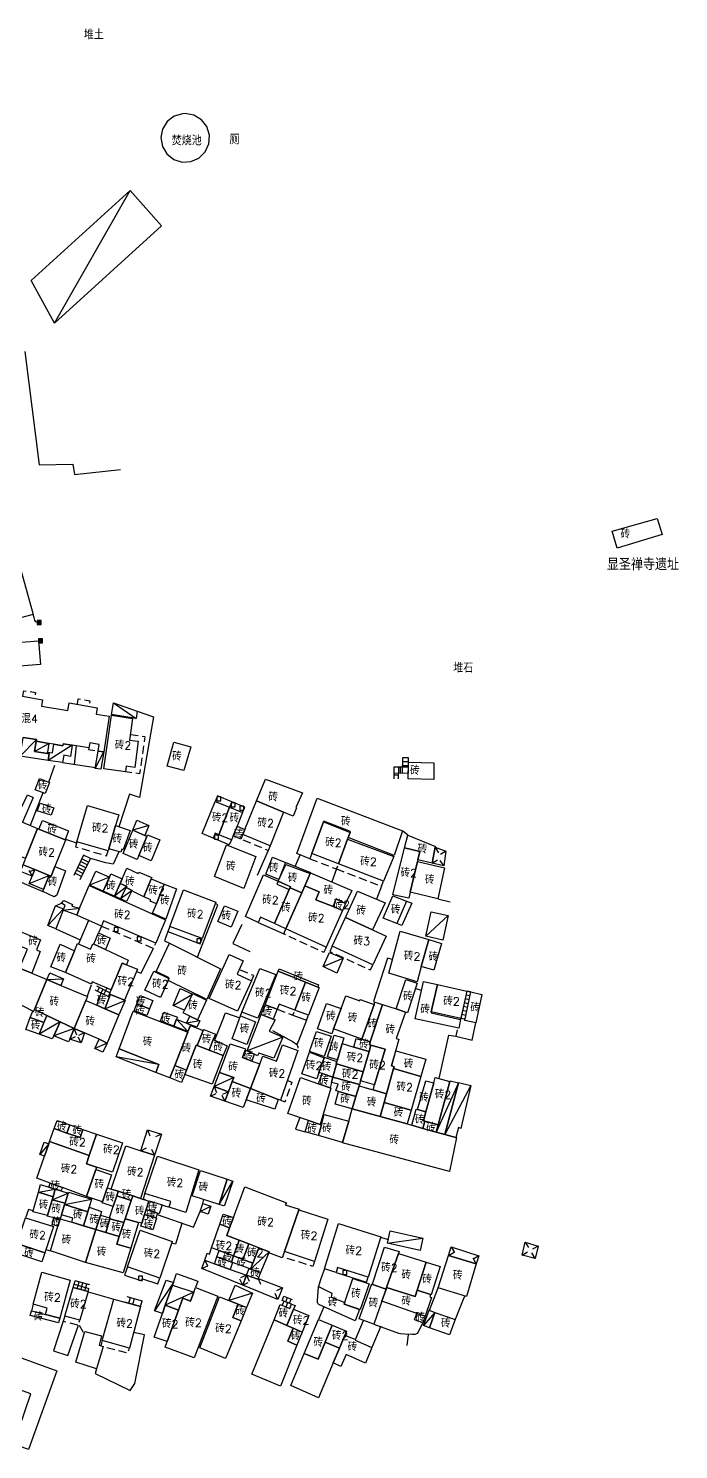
# Model space of a CAD drawing. Header units: millimetres. Extents: x 198 to 1143, y 0 to 936.
# Drawn here: x 980.9 to 1143.2, y 3.6 to 358.7 of the extents above; entities that cross this region are included whole.
import ezdxf

# ---------------------------------------------------------------- set-up
doc = ezdxf.new("R2010")
doc.units = ezdxf.units.MM
doc.linetypes.add('X5', pattern=[3, 2, -1])
doc.layers.add('OldHouse', color=17, linetype='Continuous')
doc.layers.add('Text', color=252, linetype='Continuous')
doc.styles.add('HZ', font='rs.shx', dxfattribs={"width": 0.8, "bigfont": 'hztxt.shx'})
doc.linetypes.add('443', pattern='A,9.4,[169,AAA.SHX,S=1,R=0,X=0,Y=0.15],0.6', length=10)
doc.linetypes.add('447', pattern='A,8,-1,[148,AAA.SHX,S=1,R=0,X=0,Y=0],-1', length=10)

# ---------------------------------------------------------------- blocks, each defined once
blk = doc.blocks.new('gc291')
blk.add_lwpolyline([(-0.5, -0.5), (0.5, -0.5), (0.5, 0.5), (-0.5, 0.5), (-0.5, -0.5)])
blk = doc.blocks.new('*U1')
at = {"linetype": 'Continuous'}
for points in [[(0, 0), (0.5, 0.5), (-0.5, 0.5)], [(0, 0), (-0.5, 0.5), (-0.5, -0.5)], [(0, 0), (-0.5, -0.5), (0.5, -0.5)], [(0, 0), (0.5, -0.5), (0.5, 0.5)]]:
    blk.add_solid(points, dxfattribs=at)
blk = doc.blocks.new('gc002')
blk.add_lwpolyline([(-0.5, -0.5), (0.5, -0.5), (0.5, 0.5), (-0.5, 0.5), (-0.5, -0.5)])
at = {"linetype": 'Continuous'}
blk.add_blockref('*U1', (0, 0), dxfattribs=at)

msp = doc.modelspace()

# ---------------------------------------------------------------- linework, layer by layer
at = {"layer": 'OldHouse', "linetype": '443', "flags": 128}
for points in [[(1019.36, 337.41), (1017.26, 336.78), (1015.51, 335.45), (1014.36, 333.58), (1013.94, 331.43), (1014.31, 329.26), (1015.43, 327.37), (1017.15, 326), (1019.24, 325.34), (1021.43, 325.45), (1023.44, 326.34), (1025, 327.89), (1025.91, 329.89), (1026.05, 332.08), (1025.4, 334.18), (1024.05, 335.91), (1022.18, 337.05), (1020.02, 337.44), (1019.36, 337.41)], [(983.53, 210.29), (982.98, 210.38), (982.75, 210.48), (982.47, 210.87), (982.26, 211.58), (982.06, 212.32)], [(1007.97, 188.13), (1012.05, 186.69), (1008.57, 166.54), (1006.06, 167.4), (1003.46, 159.28)], [(992.39, 174.85), (992.86, 179.47)], [(985.93, 170.42), (987.44, 174.64)], [(989.4, 175.29), (997.6, 174.08)], [(984.47, 167.76), (981.32, 159.58)], [(1075.54, 157.15), (1074.23, 158.2)], [(990.12, 156.17), (992.88, 155.24)], [(1003.45, 153.03), (1002.05, 149.88), (1000.19, 150.23), (996.32, 151.36)], [(1040.69, 153.33), (1037.94, 147.07)], [(1045.11, 150.36), (1051.25, 147.8)], [(1047.47, 149.37), (1048.66, 152.22)], [(978.74, 147.77), (978.08, 145.85), (984.45, 143.09)], [(1057.76, 148.71), (1056.57, 145.51)], [(1068.98, 144.38), (1067.76, 141.17)], [(987.64, 139.53), (989.11, 140.15)], [(1023.06, 126.66), (1028.14, 139.76), (1027.53, 140.06)], [(1083.08, 141.26), (1086.12, 140.47)], [(995.89, 135.86), (993.33, 129.99)], [(987.7, 133.79), (993.78, 131.03)], [(999.07, 134.43), (998.35, 132.74)], [(1015.69, 133.07), (1014.83, 130.75), (1016.05, 130.15)], [(1034.1, 134.83), (1031.89, 130.1), (1036.17, 128.1)], [(1007.88, 123.12), (1009.03, 122.64), (1012.09, 128.9)], [(1071.73, 126.07), (1070.52, 126.43), (1067, 115.58), (1067.37, 115.46)], [(996.49, 119.71), (995.54, 116.94)], [(1077.47, 118.88), (1078.98, 118.47)], [(1090.33, 118.19), (1091.28, 117.98)], [(1029.68, 111.78), (1027.35, 105.92)], [(1029.68, 111.78), (1030.02, 112.8), (1033.63, 111.5)], [(1033.81, 112.01), (1034.16, 112.94)], [(1050.28, 110.93), (1048.27, 105.75), (1048.08, 105.34), (1047.81, 104.88)], [(1087.93, 108.5), (1087.57, 106.95), (1091.66, 105.94), (1092.59, 110.29)], [(1041.78, 108.33), (1046.82, 105.64), (1047.23, 105.36), (1047.6, 105.06), (1047.85, 104.83), (1048.04, 104.56), (1048.15, 104.28), (1048.15, 103.94)], [(1083.44, 96.36), (1085.79, 107.16)], [(1085.79, 107.16), (1087.57, 106.95)], [(1048.59, 86.64), (1047.56, 83.72), (1049.98, 83.05)], [(1024.38, 65.16), (1024.69, 66.11)], [(982.03, 63.31), (980.88, 63.66), (980.12, 61.52)], [(1012.97, 62.39), (1022.05, 59.18), (1023.71, 63.16)], [(1019.18, 60.1), (1017.57, 54.93), (1016.59, 55.25)], [(985.23, 53.66), (986.36, 53.29)], [(1024.88, 50.97), (1025.46, 52.7), (1026.03, 52.49), (1026.59, 54.08)], [(1068.66, 56.71), (1070.73, 56.14)], [(1017.05, 45.36), (1017.86, 47.65), (1023.15, 45.76)], [(1054.78, 48.79), (1053.86, 46.33), (1053.68, 45.82), (1053.5, 45.22), (1053.25, 44.36)], [(995.74, 43.09), (1002.21, 41.2)], [(1023.15, 45.76), (1022.57, 44.17)], [(1080.97, 38.45), (1083.13, 44.06)], [(1054.58, 39.34), (1053.26, 36.18)], [(1089.77, 42.04), (1089.42, 41.13), (1087.4, 36.11)], [(989.54, 35.73), (987.11, 28.33), (990.74, 27.16), (993.36, 34.77)], [(1062.55, 31.16), (1064.54, 35.88)], [(994.58, 32.91), (993.59, 34.61)], [(997.82, 23.81), (997.5, 22.67), (1006.27, 18.44), (1007.42, 20.19), (1009.88, 32.33), (1007.13, 32.91)], [(1068.81, 34.46), (1066.62, 29.18)], [(1067.06, 34.97), (1073.21, 32.76), (1073.78, 32.66), (1074.82, 32.55), (1076.63, 32.48), (1077.02, 32.46), (1077.42, 32.5), (1077.81, 32.64), (1078.11, 32.71), (1079.33, 35.31)], [(1075.67, 32.43), (1075.37, 29.64)]]:
    msp.add_lwpolyline(points, dxfattribs=at)
at = {"layer": 'OldHouse', "linetype": 'Continuous', "flags": 128}
for points in [[(1014.09, 309.43), (987.36, 285.07), (981.55, 295.72), (1006.26, 318.26)], [(1139.05, 232.28), (1127.85, 228.9), (1126.58, 233.08), (1137.84, 236.28)], [(978.45, 213), (977.33, 217.03), (976.65, 219.47), (975.89, 222.22), (979.07, 223.1), (982.06, 212.32), (978.88, 211.44)], [(958.08, 203.7), (961.22, 203.95), (983.36, 205.7), (983.88, 199.84), (958.6, 197.84)], [(1007.97, 188.13), (1007.76, 186.32), (1001.61, 187.29), (1002.1, 190.19)], [(1008.29, 180.62), (1007.41, 174.07), (1005.26, 174.38), (1005.07, 172.98), (999.65, 173.7), (1001.58, 187.14), (1006.85, 186.32), (1006.13, 180.91)], [(982.79, 180.62), (982.41, 178.06), (985.59, 177.59), (986, 177.53), (985.79, 175.83), (978.82, 176.86), (979.51, 181.58), (982.86, 181.09)], [(985.93, 180.1), (985.63, 177.89), (985.59, 177.59), (982.41, 178.06), (982.79, 180.62)], [(991.81, 179.63), (991.4, 176.82), (989.68, 177.12), (989.4, 175.29), (985.79, 175.83), (986, 177.53), (985.59, 177.59), (985.63, 177.89), (986.85, 177.74), (987.2, 179.89), (989.48, 179.52), (989.55, 179.96)], [(999.65, 177.95), (998.97, 173.64), (997.56, 173.85), (998.24, 178.18)], [(1021.42, 179.23), (1019.65, 173.29), (1015.5, 174.43), (1017.15, 180.41)], [(1082.06, 175.19), (1082.06, 171.03), (1075.7, 171.25), (1075.76, 175.41)], [(986.14, 170.34), (985.04, 167.54), (982.57, 168.5), (983.66, 171.31)], [(1044.58, 162.9), (1037.82, 165.75), (1040.01, 171.16), (1049.26, 167.7), (1047.62, 164.06), (1047.81, 163.95), (1046.97, 161.89)], [(979.41, 160.38), (975.97, 161.82), (977.09, 164.66), (979.07, 163.88), (980.6, 167.22), (982.06, 166.57)], [(968.97, 164.76), (975.97, 161.82), (979.41, 160.38), (983.16, 158.8), (980.16, 151.31), (961.68, 158.7), (964.53, 165.76), (964.82, 166.5)], [(987.17, 164.01), (986.55, 162.14), (983.07, 163.22), (983.79, 165.13)], [(1002.62, 159.56), (1000.92, 153.77), (1000.76, 153.23), (992.96, 155.52), (995.61, 164.53), (1003.41, 162.23)], [(1031.07, 164.13), (1028.37, 157.27), (1027.47, 157.62), (1026.97, 156.4), (1024.22, 157.54), (1027.48, 165.59)], [(1032.95, 159.43), (1031.95, 157.02), (1031.53, 156.02), (1028.37, 157.27), (1031.07, 164.13), (1034.34, 162.79)], [(1044.58, 162.9), (1041.18, 154.53), (1034.38, 157.3), (1034.91, 158.61), (1037.82, 165.75)], [(1060.68, 156.56), (1061.16, 157.86), (1061.23, 158.04), (1054.61, 160.67), (1054.54, 160.48), (1051.6, 152.59), (1051.12, 151.28), (1047.85, 152.54), (1052.95, 166.43), (1074.23, 158.2), (1072.16, 152.08)], [(990.04, 155.99), (983.46, 158.68), (984.34, 160.85), (990.87, 158.22)], [(1009.9, 157.08), (1006.9, 158.37), (1007.96, 160.91), (1010.94, 159.58)], [(1061.16, 157.86), (1060.68, 156.56), (1060.52, 156.14), (1058.25, 150.02), (1051.6, 152.59), (1054.54, 160.48)], [(983.46, 158.68), (990.04, 155.99), (990.13, 155.95), (987.46, 149.29), (986.5, 146.89), (986.07, 147.06), (982.45, 148.55), (979.53, 149.74), (980.03, 150.98), (980.16, 151.31), (983.16, 158.8)], [(1000.92, 153.77), (1002.62, 159.56), (1006.28, 158.33), (1004.54, 153.51), (1004.17, 153.67), (1003.97, 152.88)], [(1009.9, 157.08), (1010.45, 156.85), (1008.44, 152.05), (1008.04, 151.08), (1004.48, 152.56), (1006.9, 158.37)], [(1008.44, 152.05), (1010.45, 156.85), (1010.6, 157.22), (1013.63, 155.98), (1011.5, 150.77)], [(1034.91, 158.61), (1034.38, 157.3), (1033.93, 156.18), (1031.95, 157.02), (1032.95, 159.43)], [(1082.43, 154.16), (1081.63, 150.15), (1078.05, 150.98), (1078.55, 153.1), (1074.75, 153.96), (1075.54, 157.15), (1082.47, 154.35)], [(1037.65, 151.79), (1034.6, 143.86), (1027.28, 146.82), (1030.34, 154.75)], [(1058.25, 150.02), (1060.52, 156.14), (1072.06, 151.85), (1069.52, 145.67)], [(1078.05, 150.98), (1077.96, 150.59), (1076.16, 142.88), (1075.81, 141.39), (1071.86, 142.29), (1074.75, 153.96), (1078.55, 153.1)], [(984.65, 143.58), (986.07, 147.06), (986.5, 146.89), (987.46, 149.29), (990.13, 148.22), (987.98, 142.2), (987.31, 141.74), (984.45, 143.09)], [(1045.01, 150.35), (1043.36, 146.1), (1040.17, 147.41), (1041.82, 151.66)], [(1051.18, 147.54), (1049.87, 144.54), (1049.08, 142.73), (1046.18, 144.03), (1046.28, 144.27), (1043.21, 145.64), (1045.15, 149.87)], [(1076.16, 142.88), (1077.96, 150.59), (1084.72, 149.01), (1083.08, 141.26)], [(986.07, 147.06), (984.65, 143.58), (981.02, 145.06), (981.76, 146.88), (982.45, 148.55)], [(1001.09, 146.67), (999.53, 143.18), (996.12, 144.7), (997.68, 148.19)], [(1004.28, 146.24), (1003.76, 145.06), (1002.38, 141.9), (999.53, 143.18), (1001.09, 146.67), (1001.45, 147.48)], [(1011.53, 146.24), (1009.71, 141.75), (1006.7, 143.27), (1006.74, 143.36), (1005.26, 144.09), (1005.39, 144.35), (1003.76, 145.06), (1004.28, 146.24), (1005.46, 148.93), (1008.28, 147.62), (1008.42, 147.92), (1011.67, 146.6)], [(1014.78, 144.93), (1012.82, 140.03), (1011.25, 140.7), (1011.44, 140.97), (1009.71, 141.75), (1011.53, 146.24)], [(1043.21, 145.64), (1042.89, 144.93), (1045.97, 143.55), (1042.3, 135.05), (1038.8, 136.66), (1038.22, 135.38), (1035.03, 136.84), (1039.54, 147.28)], [(1060.01, 140.05), (1057.69, 141.25), (1056.9, 139.3), (1052.65, 141.02), (1053.43, 143.04), (1049.87, 144.54), (1051.18, 147.54), (1051.29, 147.78), (1061.57, 143.36)], [(992.92, 137.18), (993.64, 138.88), (996.06, 144.57), (1015.12, 136.03), (1012.65, 130.21), (999.63, 135.74), (999.07, 134.43)], [(1005.26, 144.09), (1003.87, 141.23), (1002.38, 141.9), (1003.76, 145.06), (1005.39, 144.35)], [(1006.7, 143.27), (1005.34, 140.58), (1003.87, 141.23), (1005.26, 144.09), (1006.74, 143.36)], [(1012.82, 140.03), (1014.78, 144.93), (1017.81, 143.71), (1015.18, 136.17), (1011.86, 137.66)], [(1027.66, 140.42), (1024.25, 131.3), (1016.18, 134.38), (1019.59, 143.5)], [(1049.08, 142.73), (1045.15, 133.75), (1042.3, 135.05), (1045.97, 143.55), (1046.18, 144.03)], [(1056.9, 139.3), (1059.25, 138.35), (1055.22, 129.14), (1045.15, 133.75), (1049.08, 142.73), (1049.87, 144.54), (1053.43, 143.04), (1052.65, 141.02)], [(1066.8, 133.5), (1060.03, 136.6), (1063.05, 143.18), (1069.9, 140.26)], [(989.52, 138.42), (987.7, 133.79), (985.68, 134.57), (987.64, 139.53), (989.64, 138.73)], [(993.64, 138.88), (992.92, 137.18), (989.52, 138.42), (990.07, 139.6), (989.11, 140.15), (989.68, 140.86), (991.84, 139.8), (991.66, 139.43)], [(1033.15, 138.17), (1031.49, 134.19), (1028.13, 135.55), (1029.79, 139.53)], [(1060.01, 140.05), (1059.25, 138.35), (1056.9, 139.3), (1057.69, 141.25)], [(1075.26, 140.71), (1072.82, 135.12), (1069.43, 136.42), (1071.87, 142.01)], [(1066.8, 133.5), (1070.18, 131.94), (1066.85, 124.75), (1056.73, 129.39), (1060.03, 136.6)], [(1085.64, 137.06), (1084.34, 130.96), (1080.09, 131.91), (1081.38, 138)], [(981.73, 122.66), (978.65, 123.94), (980.61, 128.67), (977.48, 129.96), (978.78, 133.11), (983.88, 130.99), (982.84, 128.47), (983.8, 128.07)], [(1000.07, 128.6), (997.16, 129.95), (998.35, 132.74), (1001.31, 131.45)], [(1080.8, 131.07), (1078.94, 124.31), (1077.9, 120.55), (1070.8, 122.69), (1073.7, 133.2)], [(992.38, 128.26), (990.1, 122.82), (986.45, 124.3), (988.76, 129.93)], [(997.16, 129.95), (1000.07, 128.6), (1005.79, 125.95), (1005.33, 124.75), (1004.28, 125.15), (1001.51, 118.51), (996.81, 120.55), (996.58, 119.89), (990.1, 122.82), (992.38, 128.26), (993.14, 130.07), (996.33, 128.71), (996.95, 130.05)], [(1015.73, 120.85), (1015.94, 121.33), (1016.03, 121.51), (1012.79, 123.08), (1016.05, 130.15), (1028.84, 123.8), (1025.37, 116.13)], [(1059.43, 126.4), (1057.85, 122.71), (1054.41, 124.34), (1056.02, 127.86)], [(1078.94, 124.31), (1080.8, 131.07), (1083.95, 130.08), (1082.05, 123.45)], [(1005.33, 124.75), (1008.12, 123.7), (1004.87, 115.93), (1001.32, 117.34), (1001.07, 117.44), (1001.51, 118.51), (1004.28, 125.15)], [(1036.53, 120.8), (1033.05, 113.17), (1026.02, 116.34), (1030.99, 127.36), (1034.46, 125.8), (1032.94, 122.41)], [(981.73, 122.66), (985.49, 121.1), (982.36, 113.59), (982.16, 113.12), (981.97, 113.22), (975.58, 116.51), (977.22, 120.48), (977.65, 121.53), (978.65, 123.94)], [(988.98, 119.6), (995.65, 116.89), (995.22, 115.85), (992.31, 108.89), (988.82, 110.53), (985.47, 112.12), (982.36, 113.59), (985.49, 121.1)], [(988.98, 119.6), (985.49, 121.1), (986.18, 122.76), (989.65, 121.26)], [(1015.94, 121.33), (1015.73, 120.85), (1013.81, 116.61), (1009.92, 118.45), (1012.15, 123.17)], [(1042.64, 122.32), (1038.16, 111.42), (1034.16, 112.94), (1038.64, 123.84)], [(1050.05, 120.43), (1047.38, 113.43), (1043.45, 114.93), (1042.97, 113.68), (1039.95, 114.78), (1043.22, 123.18)], [(1053.07, 119.22), (1050.05, 120.43), (1043.22, 123.18), (1043.45, 123.76), (1053.28, 119.74)], [(1075.03, 112.95), (1072.64, 113.73), (1075.06, 121.11), (1077.9, 120.2), (1075.48, 112.8)], [(1001.08, 116.73), (999.95, 113.79), (997.91, 114.68), (999.03, 117.72)], [(1004.87, 115.93), (1005.01, 115.87), (1003.43, 112.27), (999.95, 113.79), (1001.08, 116.73), (1001.32, 117.34)], [(1021.81, 117.43), (1019.84, 113.41), (1016.99, 114.59), (1018.76, 118.84)], [(1023.06, 111.03), (1021.15, 111.97), (1019.52, 112.76), (1019.84, 113.41), (1021.81, 117.43), (1021.89, 117.61), (1025.29, 115.95)], [(1053.07, 119.22), (1053.43, 119.08), (1050.75, 112.15), (1047.38, 113.43), (1050.05, 120.43)], [(1082.95, 119.82), (1081.44, 113.03), (1081.38, 112.73), (1088.76, 111.1), (1088.27, 108.9), (1077.4, 111.26), (1079.45, 120.59)], [(1081.44, 113.03), (1082.95, 119.82), (1090.33, 118.19), (1088.83, 111.39)], [(1094.02, 117.37), (1092.59, 110.29), (1089.83, 110.82), (1091.28, 117.98)], [(997.91, 114.68), (999.95, 113.79), (1003.43, 112.27), (1000.56, 105.23), (998.5, 106.15), (994.86, 107.76), (992.31, 108.89), (995.22, 115.85)], [(1011.09, 113.78), (1010.43, 112.08), (1007.26, 113.31), (1007.92, 115.01)], [(1011.09, 113.78), (1007.92, 115.01), (1008.72, 117.09), (1011.9, 115.86)], [(1042.97, 113.68), (1042, 111.17), (1039, 112.34), (1039.95, 114.78)], [(1058.93, 113.83), (1057.03, 108.75), (1056.57, 107.52), (1053.03, 108.77), (1055.26, 115.12)], [(1067.14, 114.82), (1064.12, 106.22), (1057.03, 108.75), (1058.93, 113.83), (1060.14, 117.05), (1063.57, 115.8), (1063.67, 116.09)], [(1069.27, 114.84), (1066.21, 105.49), (1064.12, 106.22), (1067.14, 114.82), (1067.37, 115.46)], [(1072.64, 113.73), (1075.03, 112.95), (1072.69, 106.32), (1073.34, 106.15), (1071.5, 99.5), (1072.14, 99.31), (1072.01, 98.85), (1070.25, 92.56), (1066.89, 93.53), (1067.27, 94.82), (1069.9, 103.68), (1066.36, 104.68), (1065.98, 104.79), (1066.21, 105.49), (1069.27, 114.84)], [(984.74, 110.36), (983.54, 107.44), (980.18, 108.63), (981.33, 111.58)], [(985.47, 112.12), (984.74, 110.36), (981.33, 111.58), (981.97, 113.22), (982.16, 113.12), (982.36, 113.59)], [(988.82, 110.53), (987.17, 107.04), (986.81, 106.27), (983.54, 107.44), (985.47, 112.12)], [(992.31, 108.89), (991.18, 106.19), (990.89, 105.49), (987.17, 107.04), (988.82, 110.53)], [(1020.62, 107.91), (1017.38, 99.6), (1016.18, 96.51), (1012.67, 97.88), (1013.45, 99.88), (1003.5, 103.8), (1006.97, 113.21)], [(1017.83, 111.15), (1017.18, 109.46), (1013.84, 110.76), (1014.66, 112.97), (1018.05, 111.71)], [(1020.29, 110.21), (1021.36, 109.8), (1021.29, 109.62), (1020.69, 108.1), (1017.18, 109.46), (1017.83, 111.15)], [(1023.06, 111.03), (1023.62, 110.75), (1022.87, 109.22), (1021.36, 109.8), (1020.29, 110.21), (1021.15, 111.97)], [(1037.59, 110.54), (1035.39, 104.88), (1031.7, 106.31), (1033.81, 112.01)], [(1042, 111.17), (1042.49, 110.98), (1040.97, 108.22), (1044.37, 106.71), (1042.16, 101.41), (1038.37, 102.72), (1038.09, 102.01), (1037.24, 102.41), (1035.46, 103.24), (1039, 112.34)], [(1024.52, 108.33), (1022.97, 104.61), (1022.75, 104.69), (1020.3, 98.47), (1017.38, 99.6), (1020.62, 107.91), (1020.69, 108.1), (1021.29, 109.62)], [(1027.01, 106.07), (1025.97, 103.44), (1022.97, 104.61), (1024.52, 108.33), (1024.64, 108.63), (1027.57, 107.47)], [(1056.43, 106.92), (1054.71, 101.86), (1051.04, 103.11), (1052.81, 108.14)], [(1059.17, 105.09), (1057.98, 101.06), (1055.49, 101.79), (1057.19, 107.22), (1059.59, 106.51)], [(1000.56, 105.23), (999.45, 102.95), (997.43, 103.87), (998.5, 106.15)], [(1012.67, 97.88), (1002.74, 101.74), (1003.5, 103.8), (1013.45, 99.88)], [(1022.97, 104.61), (1025.97, 103.44), (1029.5, 102.08), (1026.72, 94.93), (1019.87, 97.39), (1020.3, 98.47), (1022.75, 104.69)], [(1029.5, 102.08), (1025.97, 103.44), (1027.01, 106.07), (1030.46, 104.55)], [(1034.95, 103.47), (1034.31, 101.57), (1036.63, 100.72), (1038.6, 100), (1036.29, 93.88), (1031.76, 95.59), (1032.14, 96.62), (1028.53, 97.87), (1031.25, 105.06), (1035.04, 103.75)], [(1035.46, 103.24), (1037.24, 102.41), (1036.63, 100.72), (1034.31, 101.57), (1034.95, 103.47)], [(1043.23, 91.13), (1036.29, 93.88), (1038.6, 100), (1039.34, 101.98), (1042.76, 100.69), (1044.31, 104.81), (1048.13, 103.32), (1043.79, 90.91)], [(1054.68, 101.54), (1053.4, 97.88), (1052.83, 96.26), (1049.09, 97.55), (1050.99, 102.97)], [(1062.08, 104.23), (1065.9, 103.1), (1064.42, 98.02), (1057.75, 100.01), (1057.67, 100.03), (1057.85, 100.61), (1057.98, 101.06), (1059.17, 105.09)], [(1064.12, 106.22), (1066.21, 105.49), (1065.98, 104.79), (1066.36, 104.68), (1065.9, 103.1), (1062.08, 104.23), (1062.68, 106.39), (1064.01, 105.92)], [(1067.27, 94.82), (1063.77, 95.79), (1064.42, 98.02), (1065.9, 103.1), (1066.36, 104.68), (1069.9, 103.68)], [(1078.79, 96.83), (1072.01, 98.85), (1072.14, 99.31), (1071.5, 99.5), (1072.55, 103.27), (1080.04, 101.2)], [(1020.3, 98.47), (1019.87, 97.39), (1019.08, 95.39), (1016.18, 96.51), (1017.38, 99.6)], [(1057.85, 100.61), (1057.67, 100.03), (1057.75, 100.01), (1056.88, 96.73), (1056.86, 96.66), (1054.18, 97.6), (1053.4, 97.88), (1054.68, 101.54), (1054.73, 101.7)], [(1064.42, 98.02), (1063.77, 95.79), (1063.48, 94.83), (1056.88, 96.73), (1057.75, 100.01)], [(1031.76, 95.59), (1030.79, 93.02), (1027.22, 94.37), (1028.53, 97.87), (1032.14, 96.62)], [(1053.25, 95.02), (1056.15, 93.99), (1056.33, 93.93), (1053.7, 84.91), (1050.79, 85.89), (1045.61, 87.65), (1048.76, 96.61)], [(1056.86, 96.66), (1056.52, 95.37), (1056.15, 93.99), (1053.25, 95.02), (1054.18, 97.6)], [(1063.48, 94.83), (1063.4, 94.54), (1062.63, 91.89), (1058.25, 93.15), (1057.61, 93.33), (1058.18, 94.92), (1056.52, 95.37), (1056.86, 96.66), (1056.88, 96.73)], [(1078.79, 96.83), (1076.4, 88.46), (1069.63, 90.35), (1070.25, 92.56), (1072.01, 98.85)], [(1086.07, 95.65), (1083.13, 84.78), (1079.83, 85.67), (1079.47, 85.77), (1080.09, 88.03), (1082.05, 95.28), (1082.41, 96.64)], [(1036.29, 93.88), (1035.22, 91.06), (1034.49, 89.13), (1029.92, 90.69), (1030.79, 93.02), (1031.76, 95.59)], [(1043.23, 91.13), (1042.39, 88.71), (1035.22, 91.06), (1036.29, 93.88)], [(1062.63, 91.89), (1061.72, 88.79), (1057.41, 89.99), (1058.25, 93.15)], [(1066.89, 93.53), (1070.25, 92.56), (1069.63, 90.35), (1068.66, 86.87), (1061.72, 88.79), (1062.63, 91.89), (1063.4, 94.54)], [(1082.05, 95.28), (1080.09, 88.03), (1078.01, 88.59), (1080.11, 95.81)], [(1088.24, 95.28), (1084.85, 82.38), (1082.65, 82.99), (1083.13, 84.78), (1086.07, 95.65), (1086.12, 95.81)], [(1087.56, 81.63), (1084.85, 82.38), (1088.24, 95.28), (1088.26, 95.34), (1091.27, 94.63), (1088.82, 83.9), (1088.2, 84.11)], [(1068.66, 86.87), (1075.41, 85), (1076.6, 84.67), (1079.34, 83.91), (1084.85, 82.38), (1087.56, 81.63), (1087.74, 81.58), (1085.94, 73.13), (1059.23, 80.26), (1059.26, 80.36), (1060.82, 85.7), (1061.72, 88.79)], [(1076.4, 88.46), (1075.41, 85), (1068.66, 86.87), (1069.63, 90.35)], [(991.17, 84.78), (990.46, 82.73), (987.29, 83.83), (988, 85.86)], [(1053.7, 84.91), (1053.99, 84.81), (1053.25, 82.14), (1049.98, 83.05), (1050.79, 85.89)], [(1060.82, 85.7), (1059.26, 80.36), (1053.25, 82.14), (1053.99, 84.81), (1054.7, 87.39)], [(1078.01, 88.59), (1080.09, 88.03), (1079.47, 85.77), (1079.83, 85.67), (1079.34, 83.91), (1076.6, 84.67), (1077.69, 88.68)], [(1083.13, 84.78), (1082.65, 82.99), (1079.34, 83.91), (1079.83, 85.67)], [(990.46, 82.73), (993.75, 81.58), (994.45, 83.66), (997.85, 82.49), (996.06, 77.13), (986.15, 80.61), (987.29, 83.83)], [(994.45, 83.66), (993.75, 81.58), (990.46, 82.73), (991.17, 84.78)], [(997.89, 74.24), (995.37, 75.08), (996.06, 77.13), (997.85, 82.49), (1004.31, 80.33), (1001.83, 72.92)], [(996.06, 77.13), (995.37, 75.08), (997.89, 74.24), (997.67, 73.59), (995.39, 66.85), (989.35, 69.1), (986.29, 70.24), (982.94, 71.49), (984.87, 76.95), (985.96, 80.08), (986.15, 80.61)], [(985.96, 80.08), (984.87, 76.95), (983.67, 77.38), (984.82, 80.48)], [(1008.92, 78.33), (1012.36, 77.19), (1008.85, 66.41), (1006.91, 67.02), (1003.27, 68.18), (1001.48, 68.75), (1005.2, 79.56)], [(1023.44, 73.53), (1020.17, 62.89), (1015.99, 64.22), (1016.44, 65.64), (1009.92, 67.62), (1013.09, 76.95)], [(1000.53, 69.05), (999.35, 65.51), (995.39, 66.85), (997.67, 73.59), (1001.61, 72.26)], [(1030.48, 71.21), (1028.44, 64.87), (1021.75, 67.08), (1023.83, 73.4)], [(1028.44, 64.87), (1030.48, 71.21), (1031.87, 70.74), (1029.85, 64.63), (1029.53, 64.51)], [(987.01, 66.82), (986.78, 66.06), (985.63, 62.13), (981.97, 63.07), (983.36, 68)], [(985.99, 69.23), (987.57, 68.72), (987.01, 66.82), (983.36, 68), (983.9, 69.91)], [(989.35, 69.1), (988.98, 68.27), (987.57, 68.72), (985.99, 69.23), (986.29, 70.24)], [(988.98, 68.27), (990.77, 67.69), (990.01, 65.2), (986.78, 66.06), (987.01, 66.82), (987.57, 68.72)], [(996, 64.2), (995.66, 63.09), (989.9, 64.84), (990.01, 65.2), (990.77, 67.69), (990.86, 67.98), (996.61, 66.19)], [(1001.48, 68.75), (1003.27, 68.18), (1002.9, 67.06), (1002.02, 64.41), (999.28, 65.32), (999.35, 65.51), (1000.53, 69.05)], [(1006.91, 67.02), (1006.54, 65.89), (1002.9, 67.06), (1003.27, 68.18)], [(1048.39, 63.53), (1044.75, 53.11), (1044.23, 51.59), (1040.84, 52.79), (1040.96, 53.08), (1038.35, 54.09), (1035.91, 55.03), (1033.5, 55.95), (1030.39, 57.15), (1031.09, 59.04), (1032.04, 61.6), (1034.89, 69.3), (1045.26, 65.3), (1044.96, 64.77), (1048.46, 63.71)], [(990.01, 65.2), (989.9, 64.84), (989.13, 62.31), (988.82, 61.3), (988.76, 61.12), (985.58, 61.97), (985.63, 62.13), (986.78, 66.06)], [(995.66, 63.09), (994.58, 59.56), (991.68, 60.43), (991.99, 61.45), (989.13, 62.31), (989.9, 64.84)], [(998.84, 62.25), (997.69, 58.62), (994.58, 59.56), (995.66, 63.09), (996, 64.2), (999.12, 63.14)], [(1006.54, 65.89), (1005.03, 61.33), (1004.71, 60.37), (1001.21, 61.34), (1001.27, 61.54), (1001.09, 61.59), (1002.02, 64.41), (1002.9, 67.06)], [(1008.85, 66.41), (1010.95, 65.74), (1010.28, 63.62), (1009.88, 62.37), (1009.19, 60.19), (1008.35, 60.42), (1005.03, 61.33), (1006.54, 65.89), (1006.91, 67.02)], [(1013.07, 62.72), (1010.28, 63.62), (1010.95, 65.74), (1010.98, 65.81), (1014.21, 64.78), (1013.49, 62.58)], [(1026.43, 64.48), (1025.71, 62.5), (1023.71, 63.16), (1024.38, 65.16)], [(984.93, 52.77), (977.97, 55.1), (980.12, 61.52), (987.16, 59.4)], [(991.68, 60.43), (994.58, 59.56), (997.69, 58.62), (995.1, 50.41), (986.36, 53.29), (988.24, 59.43), (988.72, 60.97), (988.76, 61.12), (988.82, 61.3)], [(988.72, 60.97), (988.24, 59.43), (986.77, 59.91), (987.25, 61.45)], [(1001.09, 61.59), (1001.27, 61.54), (1001.21, 61.34), (1000.19, 57.86), (997.69, 58.62), (998.84, 62.25)], [(1004.71, 60.37), (1003.55, 56.85), (1000.19, 57.86), (1001.21, 61.34)], [(1008.35, 60.42), (1006.42, 54), (1002.94, 55.01), (1003.55, 56.85), (1004.71, 60.37), (1005.03, 61.33)], [(1012.69, 61.51), (1012.85, 61.46), (1011.95, 58.53), (1008.96, 59.45), (1009.19, 60.19), (1009.88, 62.37)], [(1013.07, 62.72), (1012.69, 61.51), (1009.88, 62.37), (1010.28, 63.62)], [(1032.04, 61.6), (1031.09, 59.04), (1028.64, 59.96), (1029.52, 62.49)], [(1044.75, 53.11), (1048.39, 63.53), (1055.64, 61.18), (1052.29, 50.67)], [(1000.19, 57.86), (1003.55, 56.85), (1002.94, 55.01), (1006.42, 54), (1004.51, 47.78), (995.09, 50.39), (995.1, 50.41), (997.69, 58.62)], [(1016.71, 55.63), (1013.67, 46.44), (1005.59, 49.3), (1008.73, 58.46)], [(1031.09, 59.04), (1030.39, 57.15), (1033.5, 55.95), (1032.8, 54.07), (1032.08, 52.03), (1032.07, 52.03), (1028.5, 53.36), (1026.59, 54.08), (1028.64, 59.96)], [(1068.8, 56.83), (1065.66, 46.72), (1058.06, 49.12), (1057.67, 47.88), (1054.78, 48.79), (1058.31, 60.14)], [(1079.35, 56.5), (1078.68, 53.42), (1070.53, 55.19), (1071.18, 58.28)], [(984.93, 52.77), (984.19, 50.56), (977.23, 52.89), (977.97, 55.1)], [(1032.07, 52.03), (1031.53, 50.5), (1027.93, 51.8), (1028.5, 53.36)], [(1035.91, 55.03), (1034.38, 51.18), (1032.08, 52.03), (1032.8, 54.07), (1033.5, 55.95)], [(1038.35, 54.09), (1036.9, 50.24), (1034.38, 51.18), (1035.91, 55.03)], [(1040.84, 52.79), (1038.77, 47.88), (1036.34, 48.76), (1036.9, 50.24), (1038.35, 54.09), (1040.96, 53.08)], [(1073.25, 52.65), (1070.26, 44.11), (1070.13, 43.74), (1066.74, 44.9), (1066.78, 45.02), (1069.73, 54.26), (1073.41, 53.11)], [(1031.53, 50.5), (1031.85, 50.38), (1031.23, 48.67), (1027.31, 50.09), (1027.93, 51.8)], [(1032.08, 52.03), (1034.38, 51.18), (1036.9, 50.24), (1036.34, 48.76), (1035.94, 48.9), (1031.85, 50.38), (1031.53, 50.5), (1032.07, 52.03)], [(1080.15, 50.47), (1077.93, 43.44), (1077.44, 41.89), (1070.26, 44.11), (1073.25, 52.65)], [(1081.22, 42.37), (1077.93, 43.44), (1080.15, 50.47), (1083.61, 49.38), (1081.37, 42.32)], [(1092.66, 50.06), (1090.2, 41.92), (1083.13, 44.06), (1085.72, 52.17)], [(988.67, 36.5), (985.09, 37.41), (985.5, 39.02), (982.07, 39.97), (984.22, 47.94), (991.29, 45.98)], [(1036.34, 48.76), (1038.77, 47.88), (1038.2, 46.42), (1038.11, 46.19), (1035.29, 47.2), (1035.94, 48.9)], [(1059.68, 39.98), (1061.89, 46.42), (1065.89, 45.06), (1063.68, 38.61)], [(995.75, 43.12), (993.72, 36.02), (989.92, 36.98), (992.07, 44.18)], [(1016.83, 44.75), (1015.04, 39.69), (1014.32, 37.66), (1012.36, 38.33), (1015.28, 45.95), (1017.05, 45.36)], [(1015.47, 30.63), (1018.32, 38.52), (1019.38, 41.44), (1021.31, 40.77), (1022.12, 42.95), (1022.57, 44.17), (1028.14, 41.96), (1022.2, 26.54), (1014.96, 29.21)], [(1022.12, 42.95), (1021.31, 40.77), (1019.38, 41.44), (1018.32, 38.52), (1015.04, 39.69), (1016.83, 44.75)], [(1035.3, 39.13), (1033.23, 39.97), (1030.93, 40.9), (1032.44, 44.69), (1036.79, 42.75)], [(1059.68, 39.98), (1063.52, 38.64), (1062.47, 35.82), (1053.4, 39.86), (1053.15, 40.14), (1053.01, 40.42), (1053.01, 40.85), (1053.25, 44.36), (1056.61, 42.7), (1056.42, 41.77), (1059.82, 40.39)], [(1066.78, 45.02), (1066.74, 44.9), (1070.13, 43.74), (1069.06, 40.69), (1067.06, 34.97), (1063.39, 36.31), (1066.57, 45.1)], [(1077.93, 43.44), (1081.22, 42.37), (1081.05, 41.84), (1081.51, 41.68), (1079.9, 36.97), (1077.82, 37.68), (1069.06, 40.69), (1070.13, 43.74), (1070.26, 44.11), (1077.44, 41.89)], [(1008.86, 39.39), (1006.09, 29.02), (999.29, 30.94), (1002.21, 41.2)], [(1018.32, 38.52), (1015.47, 30.63), (1012.22, 31.74), (1014.32, 37.66), (1015.04, 39.69)], [(1030.93, 40.9), (1033.23, 39.97), (1031.89, 36.68), (1033.94, 35.83), (1030.06, 26.43), (1023.65, 29.04), (1028.58, 41.85)], [(1035.3, 39.13), (1033.94, 35.83), (1031.89, 36.68), (1033.23, 39.97)], [(1047.07, 38.77), (1045.37, 34.68), (1042.21, 36.06), (1043.73, 39.87), (1046.1, 38.93), (1046.56, 39.99), (1047.42, 39.63)], [(985.09, 37.41), (988.67, 36.5), (988.35, 35.34), (981.31, 37.14), (981.62, 38.3)], [(1045.37, 34.68), (1046.93, 34), (1045.64, 30.7), (1047.88, 29.72), (1043.77, 19.5), (1036.61, 22.53), (1042.21, 36.06)], [(1049.2, 33.01), (1046.93, 34), (1045.37, 34.68), (1047.07, 38.77), (1050.86, 37.14)], [(1056.71, 34.72), (1054.93, 30.49), (1053.19, 26.26), (1049.74, 27.68), (1053.26, 36.18)], [(1079.9, 36.97), (1079.33, 35.31), (1077.25, 36.05), (1077.82, 37.68)], [(1082.34, 37.93), (1080.96, 34.1), (1079.49, 34.64), (1080.89, 38.48)], [(1080.96, 34.1), (1082.34, 37.93), (1087.4, 36.11), (1085.99, 32.3)], [(999.52, 29.43), (997.82, 23.81), (992.68, 25.48), (994.96, 33.17), (999.07, 32.05), (998.49, 29.71)], [(1049.2, 33.01), (1047.88, 29.72), (1045.64, 30.7), (1046.93, 34)], [(1059.85, 32.27), (1058.49, 29.02), (1054.93, 30.49), (1056.71, 34.72), (1060.25, 33.23)], [(1066.43, 28.71), (1065.04, 25.27), (1060.19, 27.41), (1058.87, 24.43), (1056.93, 25.29), (1058.49, 29.02), (1059.85, 32.27), (1062.55, 31.16), (1062.45, 30.95), (1066.62, 29.18)], [(974.73, 5.9), (971.97, 6.9), (970.27, 7.51), (970.65, 8.49), (971.77, 11.4), (978.51, 8.96), (981.5, 17.54), (965.88, 23.13), (968.52, 30.42), (987.96, 23.36), (980.92, 3.65)], [(1058.49, 29.02), (1056.93, 25.29), (1053.29, 16.56), (1046.39, 19.62), (1049.74, 27.68), (1053.19, 26.26), (1054.93, 30.49)]]:
    msp.add_lwpolyline(points, close=True, dxfattribs=at)
at = {"layer": 'OldHouse'}
for points in [[(987.36, 285.07), (1006.26, 318.26)], [(1002.1, 190.19), (1007.76, 186.32)], [(982.86, 181.09), (978.82, 176.86)], [(982.41, 178.06), (985.93, 180.1)], [(991.81, 179.63), (985.79, 175.83)], [(997.56, 173.85), (999.65, 177.95)], [(1031.62, 165.52), (1028.04, 166.98), (1027.48, 165.59)], [(1034.34, 162.79), (1034.92, 164.18), (1031.62, 165.52), (1031.07, 164.13)], [(1010.94, 159.58), (1006.9, 158.37)], [(1031.53, 156.02), (1031, 154.73), (1026.97, 156.4)], [(981.02, 145.06), (986.07, 147.06)], [(1001.09, 146.67), (996.12, 144.7)], [(1005.39, 144.35), (1002.38, 141.9)], [(1006.74, 143.36), (1003.87, 141.23)], [(985.68, 134.57), (989.64, 138.73)], [(989.52, 138.42), (993.64, 138.88)], [(1075.26, 140.71), (1076.56, 140.21), (1074.12, 134.62), (1072.82, 135.12)], [(1038.22, 135.38), (1044.59, 132.47)], [(1080.09, 131.91), (1085.64, 137.06)], [(1016.18, 134.38), (1015.69, 133.07), (1023.76, 129.98), (1024.25, 131.3)], [(1054.41, 124.34), (1059.43, 126.4)], [(985.49, 121.1), (989.65, 121.26)], [(1016.99, 114.59), (1021.81, 117.43)], [(999.95, 113.79), (1005.01, 115.87)], [(988.82, 110.53), (983.54, 107.44)], [(1020.69, 108.1), (1017.83, 111.15)], [(1023.62, 110.75), (1020.29, 110.21)], [(1046.91, 112.2), (1050.28, 110.93), (1050.75, 112.15)], [(992.31, 108.89), (987.17, 107.04)], [(1044.37, 106.71), (1035.46, 103.24)], [(1000.56, 105.23), (997.43, 103.87)], [(1013.45, 99.88), (1002.74, 101.74)], [(1032.14, 96.62), (1027.22, 94.37)], [(1088.24, 95.28), (1082.65, 82.99)], [(1091.27, 94.63), (1084.85, 82.38)], [(985.96, 80.08), (983.67, 77.38)], [(983.36, 68), (987.57, 68.72)], [(986.78, 66.06), (990.77, 67.69)], [(1028.44, 64.87), (1031.87, 70.74)], [(989.9, 64.84), (996.58, 66.2)], [(1023.71, 63.16), (1026.43, 64.48)], [(1070.53, 55.19), (1079.35, 56.5)], [(1036.34, 48.76), (1040.91, 52.96)], [(1005.59, 49.3), (1004.87, 47.21), (1009.19, 45.79), (1009.36, 46.29), (1013.2, 45.03), (1013.67, 46.44)], [(1057.67, 47.88), (1065.27, 45.51), (1065.66, 46.72)], [(1017.05, 45.36), (1012.36, 38.33)], [(1022.12, 42.95), (1015.04, 39.69)], [(1036.79, 42.75), (1030.93, 40.9)], [(1082.34, 37.93), (1079.49, 34.64)]]:
    msp.add_lwpolyline(points, dxfattribs=at)
at = {"layer": 'OldHouse', "linetype": '447', "flags": 128}
msp.add_lwpolyline([(979.95, 277.98), (983.54, 249.72), (991.95, 249.88), (992.39, 247.31), (1003.89, 248.49)], dxfattribs=at)
at = {"layer": 'OldHouse', "linetype": 'Continuous', "flags": 128}
for points in [[(977.58, 192.22), (984.4, 191.01), (984.15, 189.39), (990.7, 188.33), (991.07, 190.25), (997.99, 188.94), (997.74, 187.36), (1001.05, 186.92), (999.65, 177.95), (998.24, 178.18), (998.5, 179.82), (996.16, 180.19), (995.97, 179.02), (991.81, 179.63), (989.55, 179.96), (989.48, 179.52), (987.2, 179.89), (985.93, 180.1), (982.79, 180.62), (982.86, 181.09), (979.51, 181.58)], [(1072.12, 174.16), (1072.08, 171.24)], [(1073.32, 174.15), (1072.12, 174.16)], [(1075.74, 174.12), (1072.12, 174.16)], [(1073.28, 171.23), (1073.32, 174.15)], [(1073.72, 172.72), (1073.74, 174.14)], [(1074.21, 176.5), (1074.16, 172.71)], [(1075.75, 174.48), (1074.19, 174.5)], [(1075.76, 175.48), (1074.2, 175.5)], [(1075.77, 176.48), (1074.21, 176.5)], [(1075.72, 172.69), (1075.77, 176.48)], [(1075.72, 172.69), (1075.74, 174.12)], [(1073.29, 172.15), (1072.1, 172.16)], [(1072.11, 172.74), (1075.72, 172.69)], [(1081.63, 150.15), (1082.43, 154.16), (1085.08, 153.14), (1084.58, 149.47), (1081.63, 150.15)], [(1082.43, 154.16), (1083.2, 152.76)], [(1085.08, 153.14), (1083.7, 152.33)], [(982.45, 148.55), (981.76, 146.88), (978.86, 148.05), (979.53, 149.74), (982.45, 148.55)], [(994.65, 152.16), (992.19, 147.07)], [(995.18, 148.99), (993.53, 149.84)], [(993.79, 146.1), (996.32, 151.36)], [(995.53, 149.71), (993.88, 150.56)], [(995.87, 150.43), (994.23, 151.28)], [(996.32, 151.36), (994.65, 152.16)], [(1081.63, 150.15), (1082.98, 151.02)], [(1084.58, 149.47), (1083.67, 150.79)], [(982.45, 148.55), (980.97, 147.93)], [(981.76, 146.88), (981.14, 148.36)], [(994.14, 146.82), (992.48, 147.68)], [(994.48, 147.54), (992.83, 148.4)], [(994.83, 148.27), (993.18, 149.12)], [(997.45, 118.48), (1000.82, 116.85)], [(1001.19, 117.73), (997.91, 119.39)], [(998.12, 118.16), (998.57, 119.06)], [(999.02, 117.72), (999.44, 118.61)], [(1000.45, 118.97), (999.69, 117.4)], [(1001.51, 118.51), (1000.45, 118.97)], [(1000.82, 116.85), (1001.51, 118.51)], [(1090.33, 118.19), (1088.76, 111.1)], [(1089.83, 110.82), (1091.28, 117.98)], [(1091.08, 117), (1090.12, 117.22)], [(1091.28, 117.98), (1090.33, 118.19)], [(1090.49, 114.06), (1089.47, 114.31)], [(1090.68, 115.04), (1089.69, 115.28)], [(1090.88, 116.02), (1089.9, 116.25)], [(1089.89, 111.12), (1088.83, 111.4)], [(1090.09, 112.1), (1089.04, 112.37)], [(1090.29, 113.08), (1089.26, 113.34)], [(994.86, 107.76), (994, 105.28), (991.18, 106.19), (992.31, 108.89), (994.86, 107.76)], [(991.18, 106.19), (992.63, 106.86)], [(992.27, 108.8), (992.85, 107.31)], [(994, 105.28), (993.28, 106.71)], [(994.86, 107.76), (993.39, 107.12)], [(1030.79, 93.02), (1029.92, 90.69), (1026.29, 91.92), (1027.22, 94.37), (1030.79, 93.02)], [(1026.29, 91.92), (1027.75, 92.59)], [(1027.22, 94.37), (1027.8, 92.88)], [(1030.79, 93.02), (1029.32, 92.39)], [(1029.92, 90.69), (1029.2, 92.12)], [(1012.36, 77.19), (1008.92, 78.33), (1010.61, 83.56), (1014.06, 82.43), (1012.36, 77.19)], [(1010.61, 83.56), (1011.2, 82.07)], [(1014.06, 82.43), (1012.59, 81.79)], [(1008.92, 78.33), (1010.37, 79)], [(1012.36, 77.19), (1011.64, 78.62)], [(1092.66, 50.06), (1085.72, 52.17), (1086.39, 54.27), (1093.28, 52.08), (1092.66, 50.06)], [(1086.39, 54.27), (1087.21, 52.9)], [(1108.1, 54.47), (1107.34, 51.43), (1104.12, 52.24), (1104.91, 55.51), (1108.1, 54.47)], [(1104.91, 55.51), (1105.69, 54.11)], [(1108.1, 54.47), (1106.7, 53.7)], [(1027.31, 50.09), (1031.23, 48.67), (1035.29, 47.2), (1034.35, 44.74), (1024.18, 48.86), (1024.88, 50.97), (1027.31, 50.09)], [(1024.88, 50.97), (1025.55, 49.52)], [(1085.72, 52.17), (1087.11, 52.96)], [(1092.66, 50.06), (1091.88, 51.46)], [(1093.28, 52.08), (1091.9, 51.26)], [(1104.12, 52.24), (1105.49, 53.06)], [(1107.34, 51.43), (1106.52, 52.8)], [(1024.18, 48.86), (1025.64, 49.52)], [(1034.35, 44.74), (1033.63, 46.22)], [(1035.29, 47.2), (1033.83, 46.53)], [(1038.2, 46.42), (1044.27, 44.03), (1043.1, 41.16), (1034.35, 44.74), (1035.29, 47.2), (1038.11, 46.19), (1038.2, 46.42)], [(1035.29, 47.2), (1035.93, 45.74)], [(1038.2, 46.42), (1038.84, 44.96)], [(992.07, 44.18), (992.57, 45.84)], [(995.75, 43.12), (992.07, 44.18)], [(992.3, 44.94), (995.98, 43.91)], [(996.23, 44.81), (992.57, 45.84)], [(993.03, 43.9), (993.25, 44.68)], [(993.24, 44.68), (993.49, 45.58)], [(993.99, 43.63), (994.21, 44.41)], [(994.2, 44.41), (994.45, 45.31)], [(994.95, 43.35), (995.17, 44.14)], [(995.16, 44.14), (995.42, 45.04)], [(995.75, 43.12), (995.98, 43.91)], [(1034.35, 44.74), (1035.76, 45.38)], [(1043.1, 41.16), (1042.43, 42.61)], [(1044.27, 44.03), (1042.82, 43.35)], [(1008.86, 39.39), (1004.93, 40.46)], [(1005.39, 41.89), (1009.25, 40.84)], [(1005.9, 40.2), (1006.35, 41.63)], [(1006.91, 39.92), (1007.32, 41.36)], [(1008.86, 39.39), (1009.25, 40.84)], [(1043.73, 39.87), (1046.1, 38.93)], [(1044.19, 40.93), (1044.63, 42)], [(1046.22, 40.12), (1044.19, 40.93)], [(1046.56, 39.99), (1044.19, 40.93)], [(1044.24, 39.67), (1044.7, 40.73)], [(1044.63, 42), (1046.68, 41.14)], [(1045.1, 40.57), (1045.55, 41.61)], [(1045.17, 39.3), (1045.63, 40.36)], [(1046.03, 40.2), (1046.47, 41.22)], [(1046.1, 38.93), (1046.56, 39.99)]]:
    msp.add_lwpolyline(points, dxfattribs=at)
at = {"layer": 'OldHouse', "linetype": 'X5', "flags": 128}
for points in [[(979.48, 191.88), (979.68, 193.25), (982.64, 192.81), (982.43, 191.36)], [(993.08, 189.87), (993.26, 191.26), (996.23, 190.7), (996.03, 189.31)], [(1006.32, 182.34), (1009.91, 181.82), (1008.6, 172.5), (1005.07, 172.98)], [(995.97, 179.02), (995.9, 178.55), (998.24, 178.18)], [(992.96, 155.52), (992.6, 154.27), (1000.39, 151.97), (1000.76, 153.23)], [(1041.18, 154.53), (1040.69, 153.33), (1033.93, 156.18)], [(1051.12, 151.28), (1057.76, 148.71), (1058.25, 150.02)], [(1043.21, 145.64), (1046.28, 144.27), (1045.97, 143.55)], [(1057.76, 148.71), (1068.98, 144.38), (1069.52, 145.67)], [(999.07, 134.43), (1012.09, 128.9), (1012.65, 130.21)], [(1055.22, 129.14), (1054.65, 127.86), (1044.59, 132.47), (1045.15, 133.75)], [(1056.73, 129.39), (1056.14, 128.12), (1066.27, 123.48), (1066.85, 124.75)], [(1036.53, 120.8), (1037.11, 122.07), (1033.44, 123.54)], [(1042.97, 113.68), (1046.91, 112.2), (1047.38, 113.43)], [(1045.53, 95.9), (1046.66, 95.47), (1044.89, 90.48), (1043.79, 90.91)], [(1063.77, 95.79), (1063.4, 94.54), (1066.89, 93.53), (1067.27, 94.82)], [(1009.92, 67.62), (1009.47, 66.29), (1015.99, 64.22)], [(1052.29, 50.67), (1051.89, 49.43), (1044.29, 51.78)], [(982.07, 39.97), (981.62, 38.3)], [(989.92, 36.98), (989.54, 35.73), (993.36, 34.77), (993.72, 36.02)], [(999.29, 30.94), (998.91, 29.6), (1005.7, 27.78), (1006.09, 29.02)]]:
    msp.add_lwpolyline(points, dxfattribs=at)

# ---------------------------------------------------------------- block references
at = {"layer": 'OldHouse'}
for name, p in [('gc002', (983.53, 210.29)), ('gc002', (983.86, 205.74)), ('gc291', (1028.36, 166.23)), ('gc291', (1031.98, 164.76)), ('gc291', (1034.11, 163.92)), ('gc291', (1027.85, 156.7)), ('gc291', (1002.75, 133.63)), ('gc291', (1008.51, 131.27)), ('gc291', (1023.39, 130.79)), ('gc291', (1008.86, 46.47)), ('gc291', (1059.87, 47.92))]:
    msp.add_blockref(name, p, dxfattribs=at)

# ---------------------------------------------------------------- texts
at = {"layer": 'Text', "style": 'HZ'}
for s, height, p in [('堆土', 2.5, (994.68, 355.97)), ('焚烧池', 2.5, (1016.63, 329.51)), ('厕', 2.5, (1031.03, 329.77)), ('砖', 2, (1128.69, 231.31)), ('显圣禅寺遗址', 3, (1125.28, 223.34)), ('堆石', 2.5, (1086.91, 197.75)), ('混4', 2, (979.11, 185.22)), ('砖2', 2, (1002.4, 178.59)), ('砖', 2, (1016.74, 175.77)), ('砖', 2, (1076.13, 172.22)), ('砖', 2, (983.22, 168.52)), ('砖', 2, (1040.77, 165.61)), ('砖', 2, (984.24, 162.6)), ('砖2', 2, (996.73, 157.88)), ('砖2', 2, (1026.63, 160.48)), ('砖', 2, (1031.09, 160.39)), ('砖2', 2, (1038.03, 159.12)), ('砖', 2, (1058.9, 159.52)), ('砖', 2, (985.6, 157.54)), ('砖', 2, (1001.88, 155.15)), ('砖', 2, (1032.11, 156.3)), ('砖2', 2, (1054.93, 154.24)), ('砖2', 2, (983.38, 151.85)), ('砖', 2, (1005.92, 153.83)), ('砖', 2, (1009.48, 152.89)), ('砖', 2, (1078.04, 152.61)), ('砖', 2, (1030.2, 148.3)), ('砖', 2, (1040.91, 147.87)), ('砖2', 2, (1063.71, 149.52)), ('砖', 2, (985.7, 144.38)), ('砖', 2, (1000.24, 143.41)), ('砖', 2, (1005.01, 144.49)), ('砖', 2, (1045.63, 145.39)), ('砖2', 2, (1073.75, 146.69)), ('砖', 2, (1079.85, 144.94)), ('砖2', 2, (1010.82, 142.27)), ('砖2', 2, (1039.23, 139.9)), ('砖', 2, (1054.52, 142.33)), ('砖2', 2, (1002.27, 136.28)), ('砖', 2, (1013.74, 139.74)), ('砖2', 2, (1020.47, 136.4)), ('砖', 2, (1043.98, 137.98)), ('砖2', 2, (1056.99, 138.75)), ('砖', 2, (1062.74, 137.24)), ('砖', 2, (1071.35, 137.51)), ('砖', 2, (1029.07, 135.91)), ('砖2', 2, (1050.67, 135.42)), ('砖', 2, (980.85, 129.57)), ('砖', 2, (997.99, 129.75)), ('砖3', 2, (1062.03, 129.66)), ('砖2', 2, (1074.6, 125.88)), ('砖', 2, (1080.74, 125.69)), ('砖', 2, (987.87, 125.4)), ('砖', 2, (995.31, 125.2)), ('砖', 2, (1018.05, 122.15)), ('砖2', 2, (1003.13, 119.55)), ('砖2', 2, (1011.75, 118.89)), ('砖2', 2, (1029.94, 118.7)), ('砖', 2, (1047.02, 120.67)), ('砖2', 2, (1037.46, 116.65)), ('砖2', 2, (1043.65, 117.22)), ('砖', 2, (1049.04, 115.46)), ('砖', 2, (1074.39, 115.83)), ('砖', 2, (982.45, 111.78)), ('砖', 2, (986.14, 114.5)), ('砖', 2, (997.9, 114.79)), ('砖', 2, (1007.55, 112.22)), ('砖', 2, (1007.64, 114.44)), ('砖', 2, (1020.77, 113.52)), ('砖', 2, (1039.34, 112.01)), ('砖', 2, (1078.71, 112.61)), ('砖2', 2, (1084.43, 114.61)), ('砖', 2, (1091.19, 113.01)), ('砖', 2, (981.48, 108.58)), ('砖', 2, (995.11, 109.55)), ('砖', 2, (1013.99, 110.29)), ('砖', 2, (1055.19, 110.84)), ('砖', 2, (1060.58, 110.43)), ('砖', 2, (1065.54, 108.93)), ('砖', 2, (1009.4, 104.46)), ('砖', 2, (1024.13, 105.08)), ('砖', 2, (1033.63, 107.68)), ('砖', 2, (1070.02, 107.52)), ('砖', 2, (1019.13, 102.88)), ('砖', 2, (1027.04, 103.16)), ('砖', 2, (1034.61, 101.02)), ('砖', 2, (1052.22, 104.06)), ('砖', 2, (1055.96, 103.13)), ('砖', 2, (1063.41, 103.83)), ('砖', 2, (1021.93, 98.77)), ('砖', 2, (1030.76, 98.22)), ('砖2', 2, (1050.14, 98.56)), ('砖', 2, (1054.1, 98.23)), ('砖2', 2, (1060.33, 100.56)), ('砖2', 2, (1065.97, 98.66)), ('砖', 2, (1074.58, 98.94)), ('砖', 2, (1017.31, 96.18)), ('砖2', 2, (1040.89, 96.62)), ('砖', 2, (1053.44, 94.78)), ('砖2', 2, (1059.14, 96.4)), ('砖', 2, (1031.59, 91.6)), ('砖', 2, (1037.74, 90.29)), ('砖', 2, (1058.72, 90.13)), ('砖', 2, (1058.99, 93.22)), ('砖2', 2, (1072.75, 93.16)), ('砖', 2, (1078.42, 90.56)), ('砖2', 2, (1082.31, 91.32)), ('砖', 2, (1049.17, 89.65)), ('砖', 2, (1065.33, 89.37)), ('砖', 2, (1072.06, 86.77)), ('砖', 2, (987.99, 83.28)), ('砖', 2, (1077.35, 85.04)), ('砖', 2, (1080.19, 83.06)), ('砖', 2, (991.86, 82.29)), ('砖', 2, (1050.5, 82.76)), ('砖', 2, (1054.2, 82.86)), ('砖', 2, (1070.98, 79.98)), ('砖2', 2, (991.07, 79.42)), ('砖2', 2, (999.54, 77.57)), ('砖2', 2, (988.93, 72.72)), ('砖', 2, (997.38, 68.83)), ('砖2', 2, (1005.49, 71.97)), ('砖2', 2, (1015.4, 69.29)), ('砖', 2, (986.39, 68.46)), ('砖', 2, (1000.1, 65.64)), ('砖', 2, (1004.2, 66.27)), ('砖', 2, (1023.36, 68.13)), ('砖', 2, (983.46, 63.74)), ('砖', 2, (986.6, 62.69)), ('砖', 2, (1002.61, 62.44)), ('砖', 2, (1007.45, 62.16)), ('砖', 2, (1010.7, 63.14)), ('砖', 2, (986.58, 59.42)), ('砖', 2, (991.99, 61.23)), ('砖', 2, (996.09, 60.02)), ('砖', 2, (998.65, 58.98)), ('砖', 2, (1009.67, 58.83)), ('砖', 2, (1010.19, 61.14)), ('砖', 2, (1029.27, 59.6)), ('砖2', 2, (1038.02, 59.48)), ('砖2', 2, (981.11, 56.19)), ('砖', 2, (989.16, 54.96)), ('砖', 2, (1001.6, 58.08)), ('砖', 2, (1004.16, 56.28)), ('砖2', 2, (1048.89, 56.09)), ('砖', 2, (979.81, 51.73)), ('砖', 2, (997.94, 52)), ('砖2', 2, (1009.65, 51.57)), ('砖2', 2, (1027.65, 53.52)), ('砖', 2, (1032.36, 52.65)), ('砖2', 2, (1035.43, 51.73)), ('砖2', 2, (1060.04, 52.33)), ('砖', 2, (1028.07, 49.41)), ('砖', 2, (1029.39, 50.77)), ('砖', 2, (1032.82, 49.34)), ('砖2', 2, (1068.93, 48.02)), ('砖', 2, (1036.23, 46.72)), ('砖', 2, (1073.99, 46.22)), ('砖', 2, (1079.19, 45.15)), ('砖', 2, (1086.84, 46.11)), ('砖2', 2, (984.82, 40.61)), ('砖', 2, (1061.46, 41.54)), ('砖2', 2, (991.3, 38.98)), ('砖', 2, (1032.51, 37.21)), ('砖', 2, (1055.61, 39.39)), ('砖', 2, (1065.8, 39.19)), ('砖', 2, (1073.98, 39.67)), ('砖', 2, (982.17, 35.83)), ('砖2', 2, (1002.85, 34.16)), ('砖2', 2, (1014.2, 34.02)), ('砖2', 2, (1020.02, 34.29)), ('砖', 2, (1043.31, 36.65)), ('砖2', 2, (1046.9, 34.88)), ('砖', 2, (1077.45, 35.62)), ('砖', 2, (1083.84, 34.14)), ('砖2', 2, (1027.51, 32.82)), ('砖', 2, (1046.39, 30.93)), ('砖2', 2, (1056.62, 31.03)), ('砖', 2, (1052.01, 29.36)), ('砖', 2, (1060.54, 28.25))]:
    msp.add_text(s, height=height, dxfattribs=at).set_placement(p)

doc.saveas('drawing.dxf')
